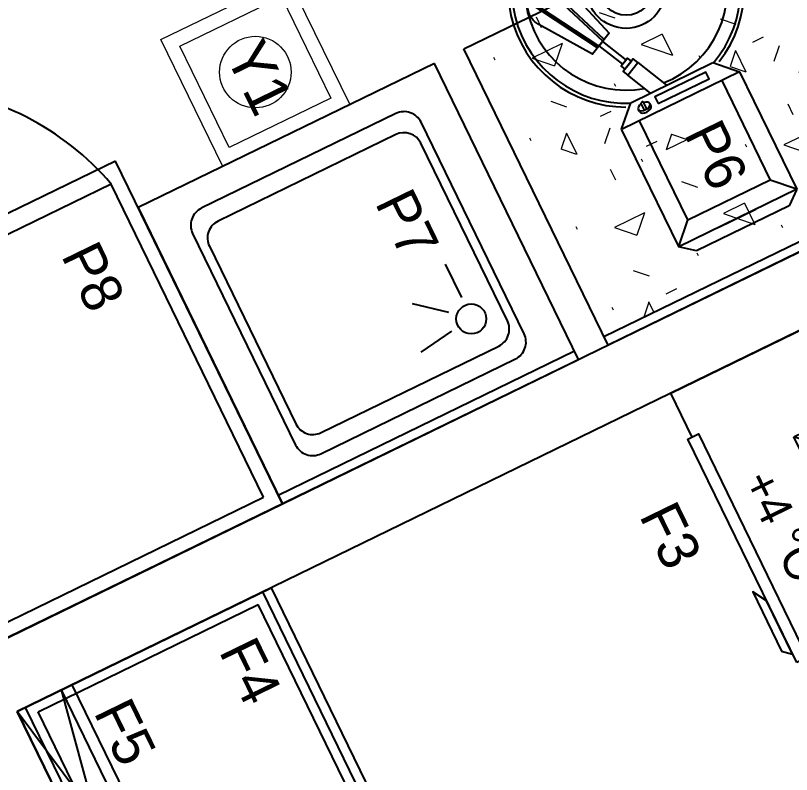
# Model space of a CAD drawing. Header units: millimetres. Extents: x 32582 to 41721, y -247935 to -234947.
# Drawn here: x 35772.9 to 35937.8, y -237425.8 to -237264.5 of the extents above; entities that cross this region are included whole.
import ezdxf
from ezdxf.enums import TextEntityAlignment as Align
from ezdxf.lldxf.tags import DXFTag

# ---------------------------------------------------------------- set-up
doc = ezdxf.new("R2010")
doc.units = ezdxf.units.MM
doc.header["$LTSCALE"] = 300
doc.header["$MEASUREMENT"] = 0
doc.linetypes.add('DASHED', pattern=[19.049999999999997, 12.7, -6.349999999999998])
doc.linetypes.add('DGN Style 4', pattern=[1.9026549028481765, 0.9507332431471213, -0.4753666215735606, 0.001188416553933902, -0.4753666215735606])
for name, color, linetype in [('CIHAZ', 2, 'Continuous'), ('I-FURNITURE', 2, 'Continuous'), ('ID-facade', 1, 'Continuous'), ('S2000-002 Çizgi', 7, 'Continuous'), ('Sktürk_Çizgi', 7, 'Continuous')]:
    doc.layers.add(name, color=color, linetype=linetype)
for name, color, linetype, lineweight in [('G-GRID_A', 1, 'DGN Style 4', 0), ('GRC-mermer tarama', 253, 'Continuous', 13), ('GRC-yer ızgarası', 40, 'Continuous', 15)]:
    doc.layers.add(name, color=color, linetype=linetype, lineweight=lineweight)
doc.layers.add('LEASE LINE', color=7, linetype='DGN Style 4', lineweight=30, true_color=0xf60929)
doc.styles.get("Standard").update_dxf_attribs({"font": 'arial.ttf'})
doc.styles.add('TAKSİM', font='GOTHIC.TTF', dxfattribs={"height": 20})
tags = doc.linetypes.add('DASHED2', pattern=[9.524999999999995, 6.349999999999998, -3.174999999999998]).pattern_tags.tags
tags[6:7] = [DXFTag(74, 4), DXFTag(75, 0), DXFTag(340, '0'), DXFTag(46, 1.0), DXFTag(50, 0.0), DXFTag(44, 0.0), DXFTag(45, 0.0)]
tags[4:5] = [DXFTag(74, 4), DXFTag(75, 0), DXFTag(340, '0'), DXFTag(46, 1.0), DXFTag(50, 0.0), DXFTag(44, 0.0), DXFTag(45, 0.0)]

# ---------------------------------------------------------------- blocks, each defined once
blk = doc.blocks.new('A$C5B5611F4')
at = {"layer": 'CIHAZ', "color": 1}
for p, q in [((14.73433841587575, 68.46761854331544), (14.73433841587575, 47.91930797332088)), ((24.09093439983735, 58.19346325831839), (3.982544617469102, 58.19346325831839))]:
    blk.add_line(p, q, dxfattribs=at)
at = {"layer": 'CIHAZ', "color": 5, "linetype": 'DASHED'}
for p, q in [((19.81749012649561, 66.6580059789485), (62.61512831721622, 22.28394089994254)), ((62.61512831721622, 66.6580059789485), (19.81749012649561, 22.28394089994254))]:
    blk.add_line(p, q, dxfattribs=at)
at = {"layer": 'CIHAZ', "color": 5}
for points in [[(63.20360101332789, 1.822599528354203), (10.36053938909026, 1.822599528354203), (10.36053938909026, 4.321503037158436), (63.20360101332789, 4.321503037158436)], [(61.20360101332789, 1.822599528354203), (48.5961299984774, 1.822599528354203), (45.5961299984774, -5.8188888943e-06), (59.5961299984774, -5.8188888943e-06)]]:
    blk.add_lwpolyline(points, close=True, dxfattribs=at)
at = {"layer": 'CIHAZ', "color": 1}
blk.add_circle((14.73433841587575, 58.19346325831839), 7.758035706010048, dxfattribs=at)
at = {"layer": 'Sktürk_Çizgi', "linetype": 'DASHED'}
for p, q in [((19.81749012649561, 66.6580059789485), (62.61512831721622, 66.6580059789485)), ((62.61512831721622, 66.6580059789485), (62.61512831721622, 22.28394089994254)), ((19.81749012649561, 22.28394089994254), (19.81749012649561, 48.05007444388684)), ((62.61512831721622, 22.28394089994254), (19.81749012649561, 22.28394089994254))]:
    blk.add_line(p, q, dxfattribs=at)
at = {"layer": 'Sktürk_Çizgi'}
blk.add_lwpolyline([(10.36053938909026, 2.813747483875431), (4.7521225497e-06, 2.813747483875431), (4.7521225497e-06, 72.81374748387543), (67.00000475212255, 72.81374748387543), (67.00000475212255, 2.813747483875431), (63.20360101332789, 2.813747483875431)], dxfattribs=at)
at = {"layer": 'Sktürk_Çizgi', "linetype": 'DASHED'}
for centre, radius, start, end in [((11.59975860845043, 71.22130393240832), 9.399723374371668, 291.2079427881586, 330.9566305499486), ((10.99552973916797, 43.0200138398659), 10.15522007421278, 29.69070431364409, 66.77515045045837)]:
    blk.add_arc(centre, radius, start, end, dxfattribs=at)
blk = doc.blocks.new('MerTT. 70-180')
at = {"layer": 'GRC-mermer tarama'}
h = blk.add_hatch(dxfattribs=at)
h.set_pattern_fill('', color=256, scale=40, angle=-1.4e-14, style=0)
h.set_pattern_definition([(360, (0, 0), (40, 40), [5, -35]), (90, (0, 0), (-40, 40), [5, -35]), (134.9999999999999, (5, 0), (-39.99999993287874, 1.2e-14), [7.071067999999998, -49.49747600000001]), (360, (5, 22.5), (40, 40), [5, -35]), (44.99999999999999, (7.5, 20), (9.6e-15, 39.99999993287873), [3.535531999999999, -53.03300799999998, 0]), (134.9999999999999, (7.5, 20), (-39.99999993287874, 1.2e-14), [3.535531999999999, -53.03300799999998, 0]), (360, (20, 32.5), (40, 40), [7.071067999999998, -32.928932]), (44.99999999999999, (20, 32.5), (9.6e-15, 39.99999993287873), [5, -51.568544]), (134.9999999999999, (27.07106800000474, 32.5), (-39.99999993287874, 1.2e-14), [5, -51.568544]), (90, (27.5, 10), (-40, 40), [5, -35]), (44.99999999999999, (27.5, 10), (9.6e-15, 39.99999993287873), [3.535531999999999, -53.03300799999998, 0]), (134.9999999999999, (30, 12.5), (-39.99999993287874, 1.2e-14), [3.535531999999999, -53.03300799999998, 0]), (360, (5, 10), (40, 40), [2.5, -33.5]), (360, (35, 20), (40, 40), [2.5, -33.5]), (90, (22.5, 25), (-40, 40), [2.5, -33.5]), (134.9999999999999, (27.5, 2.5), (-39.99999993287874, 1.2e-14), [3.535531999999999, -53.03300799999998, 0]), (134.9999999999999, (10, 30), (-39.99999993287874, 1.2e-14), [3.535531999999999, -53.03300799999998, 0]), (44.99999999999999, (18.75, 13.125), (9.6e-15, 39.99999993287873), [3.535531999999999, -53.03300799999998, 0]), (90, (13.75, 5), (-40, 40), [0.625, -39.375]), (90, (15.625, 21.875), (-40, 40), [0.625, -39.375]), (90, (34.375, 28.75), (-40, 40), [0.625, -39.375]), (90, (35, 7.5), (-40, 40), [0.625, -39.375])])
h.paths.add_polyline_path([(-180, -70), (0, -70), (0, -2), (-180, -2)])
for p, q in [((-180, 0), (0, 0)), ((-180, -70), (-180, 0)), ((0, 0), (0, -70)), ((0, -2), (-180, -2)), ((0, -70), (-180, -70))]:
    blk.add_line(p, q)
blk = doc.blocks.new('Frenox Depo Tipi Dolpa Tek Kapı')
for p, q in [((70, 81), (0, 81)), ((0, 81), (0, 0)), ((70, 0), (70, 81)), ((0, 0), (70, 0))]:
    blk.add_line(p, q)
at = {"color": 251}
for p, q in [((67, 78), (3, 78)), ((3, 78), (3, 4)), ((67, 4), (67, 78)), ((3, 4), (67, 4))]:
    blk.add_line(p, q, dxfattribs=at)
at = {"color": 251, "linetype": 'Continuous'}
for p, q in [((2.949919093458448, 4), (67.05008090654155, 4)), ((62.22165378178761, 0), (30.165170563836, -32.05648321794797)), ((65.05008090654155, 0), (35.11491803215176, -29.93516287438251)), ((33.70070446976752, -28.52094931200827), (35.11491803213721, -29.93516287437251)), ((35.11491803213721, -29.93516287437251), (30.87227734502812, -31.34937643676039)), ((30.165170563836, -32.05648321794797), (31.5793841262057, -33.47069678031221)), ((30.87227734502812, -31.34937643676039), (32.28649090739782, -32.76358999912463)), ((32.28649090739782, -32.76358999912918), (31.5793841262057, -33.4706967803213))]:
    blk.add_line(p, q, dxfattribs=at)
for centre, radius, start, end in [((59.93666358536575, 18.71409819138262), 58.85570264104895, 194.4776856526618, 239.6129559964474), ((61.95522653256194, 4.047427186991627), 5.095075115259804, 307.403239516037, 359.466658129485)]:
    blk.add_arc(centre, radius, start, end, dxfattribs=at)
blk = doc.blocks.new('Evye.70-70')
at = {"color": 251}
for p, q in [((-48.34232387630618, -17.23785798782046), (-40.53061083775538, -16.1251901808082)), ((-49.57250666682376, -21.04710018631886), (-43.47481909708585, -26.05500359466896)), ((-53.48116161803773, -22.71017856356412), (-53.48116161803773, -30.60073559367811))]:
    blk.add_line(p, q, dxfattribs=at)
for points in [[(-70, -70), (0, -70), (0, 0), (-70, 0)], [(-70, -2), (0, -2), (0, 0), (-70, 0)]]:
    blk.add_lwpolyline(points, close=True)
blk.add_lwpolyline([(-58, -64), (-12, -64, 0.4142135623730919), (-8, -60), (-8, -10, 0.4142135623731057), (-12, -6), (-58, -6, 0.4142135623730951), (-62, -10), (-62, -60, 0.4142135623730844)], format="xyb", close=True)
blk.add_lwpolyline([(-56, -60), (-14, -60.00000000000182, 0.4142135623730951), (-10, -56.00000000000182), (-10, -14.00000000000182, 0.4142135623730951), (-14, -10.00000000000182), (-56, -10, 0.4142135623730951), (-60, -14), (-60, -56, 0.4142135623730951)], format="xyb", close=True, dxfattribs=at)
blk.add_circle((-53.28579197764338, -17.74464343965882), 3.187919533039348, dxfattribs=at)
blk = doc.blocks.new('hamur y.çatal 30')
for p, q in [((-3.015384615384391, -2.455384615375805), (0, 0)), ((0, 0), (21.88307692299714, 0)), ((21.88307692299714, 0), (24.89846153838153, -2.455384615375805)), ((-3.015384615384391, -22.96981479483839), (-3.015384615384391, -2.455384615375805)), ((-3.015384615384391, -30.18376322650693), (-3.015384615384391, -2.455384615375805)), ((-3.015384615384391, -2.455384615375805), (1.206153846142115, -6.676923076902312)), ((-3.015384615384391, -2.455384615373986), (24.87020806866349, -2.455384615375805)), ((15.25655664785881, -2.455384615375805), (6.626520275138318, -2.455384615375805)), ((24.87020806866349, -2.483638085092024), (20.64866960713698, -6.705176546618531)), ((24.87020806866349, -2.483638085092024), (24.87020806866349, -30.21201669622314)), ((1.206153846142115, -30.18376322650693), (1.206153846142115, -6.676923076902312)), ((1.206153846142115, -6.676923076902312), (20.67692307685502, -6.676923076902312)), ((20.64866960713698, -6.705176546618531), (20.64866960713698, -30.18376322650693)), ((1.206153846142115, -34.43355515774964), (-3.015384615384391, -30.18376322650693)), ((-3.015384615384391, -30.18376322650693), (24.87020806866349, -30.18376322650693)), ((24.87020806866349, -30.21201669622314), (20.64866960713698, -34.43355515774964)), ((20.64866960713698, -34.43355515774964), (1.206153846142115, -34.43355515774964))]:
    blk.add_line(p, q)
at = {"color": 251}
for p, q in [((17.06111956672976, -31.92385116837977), (17.06111956672976, -32.48385116837926)), ((18.16457380089559, -31.73489384795903), (18.16457380089559, -33.49698096006068)), ((18.72457380090782, -31.73489384795903), (18.72457380090782, -33.49698096006068)), ((19.82802803507366, -31.92385116837977), (19.82802803507366, -32.48385116837926)), ((15.57170855265576, -41.4446029646715), (12.17917038236919, -34.43355515774783)), ((15.95886713229993, -34.43355515774783), (18.60917759324365, -39.97481842674643)), ((19.82963905727956, -48.9928240492154), (26.12517618417041, -65.4758059921387)), ((20.2473631613102, -48.7906937818716), (26.61706483546004, -65.46785342059411)), ((21.46819818051881, -48.19995049836324), (30.59303840977373, -63.54394097749172)), ((21.88592228454945, -47.99782023101943), (30.90451897542517, -63.1631555446329))]:
    blk.add_line(p, q, dxfattribs=at)
for points in [[(15.48032968126063, -31.7007238345559), (3.461076684689032, -31.7007238345559), (3.461076684689032, -33.29836050069935), (15.48032968126063, -33.29836050069935)], [(18.60917759324365, -39.97481842674279), (15.57170855265576, -41.44460296466786), (16.12035847645893, -42.57844749403193), (19.15782751704682, -41.10866295610685)], [(18.63318444440665, -41.36252966743632), (16.6450015490991, -42.32458078270247), (17.09084226166305, -43.24595893474542), (19.0790251569706, -42.28390781947928)], [(17.57494282953848, -43.01171011773658), (18.59492458909517, -42.51815663648994), (21.36777155069285, -48.24854539949411), (20.34778979113617, -48.74209888074074)]]:
    blk.add_lwpolyline(points, close=True, dxfattribs=at)
blk.add_lwpolyline([(29.2408855509857, -64.55152258727139), (28.24625875640777, -65.03280719104441, -0.4628512540081586), (22.01178779108159, -62.27623680569923), (18.30236362840514, -49.73184913243859), (23.41319771342387, -47.25879514779808), (30.94812591125083, -57.95208027302032, -0.4628512540082049)], format="xyb", close=True, dxfattribs=at)
at = {"color": 251, "linetype": 'DASHED2'}
for radius in [8.4, 5.599999999999998]:
    blk.add_circle((10.94153846149857, -56.60950777223297), radius, dxfattribs=at)
at = {"color": 251}
blk.add_circle((10.94153846149857, -56.60950777223297), 2.799999999999998, dxfattribs=at)
blk.add_arc((10.94153846149857, -56.60950777223297), 25.125, 116.0534245614013, 63.96817309039218)
at = {"linetype": 'DASHED2'}
for radius, start, end in [(24.325, 113.7983026314122, 66.25122050286149), (21.525, 85.78855074488582, 74.65652406204799)]:
    blk.add_arc((10.94153846149857, -56.60950777223297), radius, start, end, dxfattribs=at)
at = {"color": 251}
for centre, start_param, end_param in [((18.44457380089443, -31.92385116837977), 3.141592653589792, 6.283185307179584), ((18.44457380089443, -32.48385116837926), 1.77459613219397, 7.650181828575406), ((18.44457380089443, -32.74802363964045), 1.366996521395824, 1.774596132193963)]:
    blk.add_ellipse(centre, major_axis=(-1.383454234167436, 0), ratio=0.5528082030250081, start_param=start_param, end_param=end_param, dxfattribs=at)
blk = doc.blocks.new('MerTT. 70-090')
at = {"layer": 'GRC-mermer tarama'}
h = blk.add_hatch(dxfattribs=at)
h.set_pattern_fill('', color=256, scale=40, angle=-1.4e-14, style=0)
h.set_pattern_definition([(360, (0, 0), (40, 40), [5, -35]), (90, (0, 0), (-40, 40), [5, -35]), (134.9999999999999, (5, 0), (-39.99999993287874, 1.2e-14), [7.071067999999998, -49.49747600000001]), (360, (5, 22.5), (40, 40), [5, -35]), (44.99999999999999, (7.5, 20), (9.6e-15, 39.99999993287873), [3.535531999999999, -53.03300799999998, 0]), (134.9999999999999, (7.5, 20), (-39.99999993287874, 1.2e-14), [3.535531999999999, -53.03300799999998, 0]), (360, (20, 32.5), (40, 40), [7.071067999999998, -32.928932]), (44.99999999999999, (20, 32.5), (9.6e-15, 39.99999993287873), [5, -51.568544]), (134.9999999999999, (27.07106799999929, 32.5), (-39.99999993287874, 1.2e-14), [5, -51.568544]), (90, (27.5, 10), (-40, 40), [5, -35]), (44.99999999999999, (27.5, 10), (9.6e-15, 39.99999993287873), [3.535531999999999, -53.03300799999998, 0]), (134.9999999999999, (30, 12.5), (-39.99999993287874, 1.2e-14), [3.535531999999999, -53.03300799999998, 0]), (360, (5, 10), (40, 40), [2.5, -33.5]), (360, (35, 20), (40, 40), [2.5, -33.5]), (90, (22.5, 25), (-40, 40), [2.5, -33.5]), (134.9999999999999, (27.5, 2.5), (-39.99999993287874, 1.2e-14), [3.535531999999999, -53.03300799999998, 0]), (134.9999999999999, (10, 30), (-39.99999993287874, 1.2e-14), [3.535531999999999, -53.03300799999998, 0]), (44.99999999999999, (18.75, 13.125), (9.6e-15, 39.99999993287873), [3.535531999999999, -53.03300799999998, 0]), (90, (13.75, 5), (-40, 40), [0.625, -39.375]), (90, (15.625, 21.875), (-40, 40), [0.625, -39.375]), (90, (34.375, 28.75), (-40, 40), [0.625, -39.375]), (90, (35, 7.5), (-40, 40), [0.625, -39.375])])
h.paths.add_polyline_path([(0, -70), (0, -2), (-90, -1.99999999999909), (-90, -69.99999999999909)])
for p, q in [((-90, 9.095e-13), (0, 0)), ((-90, -69.99999999999909), (-90, 0)), ((0, 0), (0, -70)), ((0, -2), (-90, -1.99999999999909)), ((0, -70), (-90, -69.99999999999909))]:
    blk.add_line(p, q)
blk = doc.blocks.new('BSteril(10).55-13')
at = {"linetype": 'Continuous'}
for p, q in [((54.99999999972714, 9.095e-13), (0, 0)), ((0, 0), (0, -12.9999999999236)), ((54.99999999972714, -12.99999999992269), (54.99999999972714, 9.095e-13)), ((54.99999999972714, -2.499999999985448), (0, -2.499999999986355)), ((0, -12.9999999999236), (54.99999999972714, -12.99999999992269))]:
    blk.add_line(p, q, dxfattribs=at)
at = {"color": 149, "linetype": 'Continuous'}
for p, q in [((54.99999999972714, -2.499999999985448), (0, -12.9999999999236)), ((54.99999999972714, -12.99999999992269), (0, -2.499999999986355))]:
    blk.add_line(p, q, dxfattribs=at)
blk = doc.blocks.new('DCT.120-60')
for p, q in [((-120, 0), (0, 0)), ((-120, -60), (-120, 0)), ((-3.638e-12, 0), (0, -60)), ((-120, -2), (0, -2)), ((-55, -56), (-120, -56)), ((-55, -58), (-55, -56)), ((0, -58), (-120, -58)), ((-65, -60), (-65, -58)), ((0, -60), (-65, -60))]:
    blk.add_line(p, q)
at = {"linetype": 'DASHED'}
for p, q in [((-2, 0), (-2, 0)), ((-118, -4), (-2, -4)), ((-118, -56.00000000000182), (-118, -4)), ((-2, -4.000000000000909), (-2, -56)), ((-55, -56), (-2, -56)), ((-65, -60), (-120, -60))]:
    blk.add_line(p, q, dxfattribs=at)
blk = doc.blocks.new('Y1 30-30')
at = {"layer": 'GRC-yer ızgarası', "color": 13, "ltscale": 44}
blk.add_lwpolyline([(0, 0), (30.00000000011642, 0), (30.00000000011642, -30.00000000010914), (0, -30.00000000010914)], close=True, dxfattribs=at)
at = {"layer": 'GRC-yer ızgarası', "color": 4, "ltscale": 44}
blk.add_lwpolyline([(3.000000000014551, -3.000000000007275), (27.00000000010187, -3.000000000007275), (27.00000000010187, -27.00000000009459), (3.000000000014551, -27.00000000009459)], close=True, dxfattribs=at)
at = {"layer": 'GRC-yer ızgarası', "color": 1, "ltscale": 44}
blk.add_circle((15.00000000005821, -15.00000000005093), 7.600000000537692, dxfattribs=at)
at = {"layer": 'GRC-yer ızgarası', "ltscale": 44, "insert": (8.678589838003973, -10.22823776076257), "char_height": 9.000000000032742, "width": 19.60000000058135, "attachment_point": 1}
blk.add_mtext('Y1', dxfattribs=at)

msp = doc.modelspace()

# ---------------------------------------------------------------- linework, layer by layer
at = {"layer": 'G-GRID_A'}
msp.add_arc((36396.63025160212, -242207.4599016853), 5341, 84.38848196050438, 123.1381486417685, dxfattribs=at)
at = {"layer": 'I-FURNITURE', "color": 1, "elevation": -0.005431830597408253}
msp.add_lwpolyline([(36406.75142571848, -238012.9916834339), (36634.69051854602, -238481.6604394033), (36501.69775100781, -238546.4468407843), (36498.82367171423, -238627.9183800953, 0.1156576290123047), (34878.62850599637, -238961.6222051952), (34815.10950288993, -238823.0419359385), (35001.39072920025, -238733.6198215361), (34800.65943611761, -238315.4629519052), (34739.28685680874, -238344.6117744214), (34378.6754964646, -237590.71838896), (34222.20836886652, -237665.8285950283), (34132.01934076342, -237477.949757959), (34191.82100419875, -237432.1730847075), (34141.83612237305, -237367.0445341555, -0.0779813252234119), (35876.36266546264, -236466.0878384368), (36085.70516344897, -236895.9500147525), (35908.05879787717, -236982.4636369725), (36042.50816086199, -237264.5802730196), (35968.44934218486, -237300.604660673), (36101.86376976492, -237574.8775002116), (36176.05181294389, -237538.7903361603), (36332.36143336017, -237860.1318761123)], format="xyb", dxfattribs=at)
at = {"layer": 'ID-facade'}
for p, q in [((36042.50816086197, -237264.5802730196, -0.005431830597408253), (35766.65267793194, -237398.9216481401, -0.005431830597408253)), ((35975.0273006413, -237314.1276010085, -0.005431830597408253), (35773.22025329872, -237412.4074537816, -0.005431830597408253)), ((35773.22025329873, -237412.4074537816, 2.331212854091439e-07), (35777.59863687658, -237421.3979908759, 2.331212854091439e-07)), ((35773.22025329871, -237412.4074537816, 2.331212854091439e-07), (35777.59863687657, -237421.3979908759, 2.331212854091439e-07)), ((35777.59863687654, -237421.3979908758, 2.331212854091439e-07), (35847.63615179159, -237565.2124522268, 2.331212854091439e-07))]:
    msp.add_line(p, q, dxfattribs=at)
at = {"layer": 'LEASE LINE'}
msp.add_lwpolyline([(34139.03389983797, -237374.9809451026, -0.0810313692429594), (35883.54525417679, -236463.7066987828), (36095.73192803194, -236899.4090937986), (35915.83785411682, -236987.0173480207), (36052.64947579313, -237267.9452150556), (35978.47443891591, -237304.0683921194), (36105.32750122465, -237564.8524034845), (36172.75393988952, -237532.0507829851)], format="xyb", dxfattribs=at)

# ---------------------------------------------------------------- block references
for name, p, rotation in [('DCT.120-60', (35773.22025329869, -237412.4074537816, 2.331212854091439e-07), 115.9660409952204), ('BSteril(10).55-13', (35784.9079515213, -237406.7155551304, 2.331212854091439e-07), 295.9660409952209)]:
    msp.add_blockref(name, p, dxfattribs=dict(rotation=rotation))
at = {"layer": 'GRC-yer ızgarası', "linetype": 'Continuous', "rotation": 295.9660409952209}
msp.add_blockref('Y1 30-30', (35830.75528728573, -237256.4756742619, -0.005431830597408253), dxfattribs=at)
at = {"layer": 'S2000-002 Çizgi'}
for name, p, rotation in [('MerTT. 70-180', (36042.62915451806, -237264.4991784217, 1.126357843994619e-07), 295.9660409952209), ('hamur y.çatal 30', (35937.24219097789, -237304.9502822919), 205.9660409947811), ('MerTT. 70-090', (35898.77520011744, -237334.542307658, 1.126357843994619e-07), 205.9660409945329), ('Frenox Depo Tipi Dolpa Tek Kapı', (35794.12153061165, -237295.4496126306, -0.005431830597408253), 205.966040995211), ('Evye.70-70', (35829.58643759243, -237368.2729630949, -0.005431830597408253), 205.9660409950037)]:
    msp.add_blockref(name, p, dxfattribs=dict(at, rotation=rotation))
at = {"layer": 'Sktürk_Çizgi', "rotation": 295.9660409952209}
msp.add_blockref('A$C5B5611F4', (35909.56382879834, -237346.0082483824, -0.005431830597408253), dxfattribs=at)

# ---------------------------------------------------------------- texts
at = {"style": 'TAKSİM'}
for s, height, rotation, p in [('patıserrıe prep.', 18, 25.96604099512853, (35713.70708879448, -237263.6880871498, 1.205144580516533e-07)), ('+4 %%DC', 7.2, 295.9660409940041, (35927.23103154782, -237363.4337564718, -0.005431830597408253))]:
    msp.add_text(s, height=height, rotation=rotation, dxfattribs=at).set_placement(p)
for s, p in [('P6', (35917.93400833517, -237295.9957442704)), ('P7', (35852.25373979301, -237310.6517141837)), ('P8', (35785.56439682297, -237321.8595965348)), ('F3', (35908.26200787959, -237376.8582615139, 0.005431822718734602)), ('F4', (35818.94635970601, -237405.674423189, 0.00268530708508312)), ('F5', (35792.33004231173, -237418.6365461143, 0.00268530708508312))]:
    msp.add_text(s, height=8.64, rotation=295.9660409951285, dxfattribs=at).set_placement(p, align=Align.CENTER)

doc.saveas('drawing.dxf')
